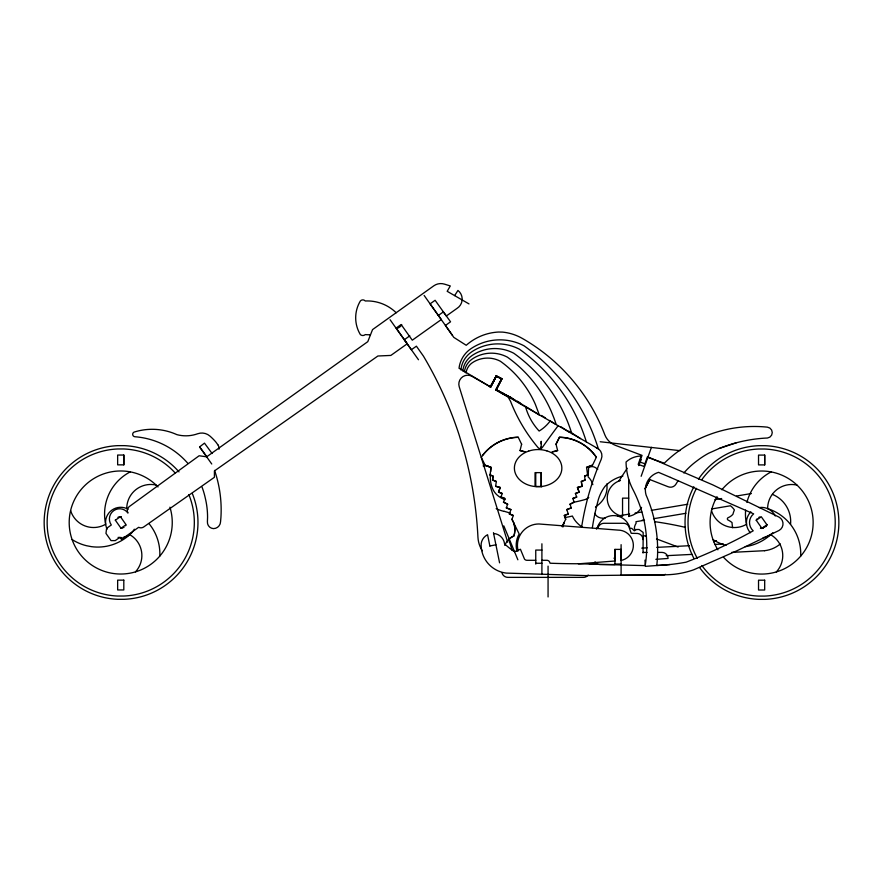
<?xml version="1.0" encoding="UTF-8"?>
<svg xmlns="http://www.w3.org/2000/svg" width="883" height="883" viewBox="0 0 883 883"><rect width="100%" height="100%" fill="white"/><g stroke="black" fill="none" stroke-linecap="round" stroke-linejoin="round"><path stroke-width="1.32" d="M123.808 464.855L123.808 455.043L117.649 455.043L117.649 464.855L123.808 464.855L123.808 455.043M541.202 486.378L541.202 472.637L535.043 472.626L535.043 486.533A28.929 28.929 0 0 1 528.332 485.043C522.306 482.935 516.698 478.387 514.932 472.052A14.713 14.713 0 0 1 515.01 463.895C516.919 457.582 522.604 453.1 528.685 451.081M518.155 550.97A21.468 21.468 0 0 1 538.895 523.972L618.012 530.098A15.331 15.331 0 0 1 621.091 560.451L621.102 549.392L614.932 549.392L614.932 561.003L578.431 563.829M764.689 464.899L764.689 455.087L758.53 455.087L758.53 464.899L764.689 464.899L764.689 455.087M643.034 553.023L643.177 532.46L639.115 529.491L636.566 529.491L634.281 530.826L631.786 528.354L629.965 528.354A16.887 16.887 0 0 0 597.206 528.354L596.996 528.476A6.137 6.137 0 0 0 596.334 528.928M490.672 471.643L490.882 468.023A7.605 6.578 -1.3 0 0 483.111 465.893M460.915 369.955L460.959 369.447A24.779 24.779 0 0 1 471.754 351.809A46.678 46.678 0 0 1 519.524 349.271A178.664 178.664 0 0 1 579.292 422.88A145.684 145.684 0 0 1 582.946 431.842A178.123 178.123 0 0 1 586.4 441.986M462.791 371.026L462.813 370.772A21.545 21.545 0 0 1 472.206 355.43A40.585 40.585 0 0 1 513.74 353.222A155.353 155.353 0 0 1 565.705 417.229A126.677 126.677 0 0 1 568.873 425.021A155.353 155.353 0 0 1 571.191 431.644L571.809 433.608M464.392 371.942L464.392 371.898A18.168 18.168 0 0 1 472.317 358.962A34.216 34.216 0 0 1 507.317 357.107A130.938 130.938 0 0 1 551.124 411.059L553.796 417.626A130.938 130.938 0 0 1 555.749 423.211L556.202 424.646M491.08 467.25L490.032 475.087L493.089 476.213L492.548 480.153L496.301 481.555M466.036 373.056L466.169 372.162A14.514 14.514 0 0 1 472.361 362.714A27.351 27.351 0 0 1 500.341 361.235A104.669 104.669 0 0 1 535.363 404.359L539.336 414.966M521.632 444.094L520.021 450.661L525.462 452.041M641.146 476.29L651.422 447.328M498.509 492.206L500.231 487.571L495.639 486.401L496.301 481.356L492.548 479.955L493.089 476.025L490.032 474.888M513.354 515.352L511.941 519.347L519.182 533.983A22.638 22.638 0 0 0 517.019 551.323M638.773 465.617L641.168 459.635M556.025 444.292L559.447 437.35A46.148 46.148 0 0 1 596.378 457.372M562.096 526.665L565.716 519.16L564.303 515.352L568.332 513.862M489.425 386.312L490.584 386.897L496.235 376.003L501.699 378.84L496.125 389.955A500.529 500.529 0 0 1 519.094 403.211L598.376 448.851A198.443 198.443 0 0 0 594.513 437.549A161.843 161.843 0 0 0 590.473 427.593A198.443 198.443 0 0 0 524.083 345.827A51.854 51.854 0 0 0 471.025 348.642A27.528 27.528 0 0 0 459.028 368.244L490.694 387.041L496.478 375.992L501.699 378.84L496.136 389.867A626.168 626.168 0 0 1 515.76 400.694M500.705 392.118L496.125 389.756L501.699 378.84L496.191 376.081L490.308 386.82L496.213 376.037L501.699 378.84L496.136 389.822L508.685 396.5M649.778 479.535L644.954 488.972L649.899 479.292M489.999 386.644L490.639 386.964L496.202 376.059L501.699 378.84L496.069 389.701L505.131 394.436M507.681 542.173L459.226 386.765A8.885 8.885 0 0 1 471.82 376.224L490.694 387.041L496.191 376.081L501.699 378.84L495.871 390.01L508.144 397.063L510.573 401.39A163.984 163.984 0 0 0 538.045 447.582A2.715 2.715 0 0 0 542.405 447.361A786.952 786.952 0 0 1 553.608 431.809L558.122 425.749M496.014 389.712L501.699 378.84M454.624 295.606L457.957 290.441A10.96 10.96 0 0 1 456.997 308.399L446.323 315.993L435.109 300.286L430.098 303.862L441.301 319.558L412.284 340.198L401.136 324.525L396.125 328.09L407.262 343.763L390.849 355.43L377.891 356.004L214.414 470.937L214.414 477.284L143.741 526.941A4.912 4.912 0 0 1 138.675 527.294L121.457 539.414L119.967 537.294L115.232 540.617L111.037 540.617L105.96 533.398L106.611 528.332L111.313 524.977A10.243 10.243 0 0 1 113.686 510.672A10.243 10.243 0 0 1 127.98 513.056A5.011 5.011 0 0 1 129.382 506.511L199.139 455.76L206.655 456.831L367.781 341.666L372.549 329.602L433.774 285.838A12.163 12.163 0 0 1 444.491 284.138L450.286 285.949L447.184 291.313L468.994 303.907M627.239 468.233L618.84 481.036M597.206 528.354L599.082 525.804A6.137 6.137 0 0 1 604.027 523.288L623.486 523.288A6.137 6.137 0 0 1 628.773 526.323L631.202 533.299L637.625 533.464A6.126 6.126 0 0 1 643.034 539.557M550.175 421.014L548.486 423.1A37.914 37.914 0 0 1 539.138 431.036A58.708 58.708 0 0 1 526.18 408.95L525.551 406.897M211.754 464.005L199.602 446.897L204.481 443.134L212.097 453.498M409.789 335.838L404.304 339.745L411.379 349.734L416.401 346.18L423.476 356.18A392.471 392.471 0 0 1 459.16 435.043L464.16 451.654A392.471 392.471 0 0 1 477.935 537.118A27.991 27.991 0 0 0 482.284 550.782M438.288 315.496L443.365 311.876L450.551 321.798L445.429 325.463L453.807 337.383L466.235 345.286A52.77 52.77 0 0 1 498.52 332.03L502.703 332.118A49.349 49.349 0 0 1 522.228 338.377L524.138 339.469A188.719 188.719 0 0 1 604.789 434.745A18.4 18.4 0 0 0 615.473 445.374L642.04 455.374L639.711 461.941L645.506 464.005M766.93 524.767L761.897 528.31L756.256 520.286L761.289 516.743L766.93 524.767A5.861 5.861 0 0 1 766.466 525.827M396.909 328.564L398.774 327.615A6.887 6.887 0 0 0 401.699 324.646M574.182 502.041L569.976 504.127L571.345 507.979L566.72 509.701M569.976 504.325L574.182 502.239L572.813 498.376L576.709 496.93M736.223 442.813L719.413 448.409L708.63 453.244A86.523 86.523 0 0 0 698.95 459.359L695.098 462.273A76.181 76.181 0 0 0 683.872 472.99M592.482 465.054L586.566 467.25L587.614 475.087L584.568 476.213M586.566 467.449L592.482 465.253L596.378 457.173A46.148 46.148 0 0 0 559.447 437.162L556.025 444.094L557.637 450.661L552.184 452.041M587.614 474.888L584.568 476.025L585.109 480.153L581.345 481.555L582.018 486.412L577.427 487.571L579.149 492.206M585.109 479.955L581.345 481.356L582.018 486.213L577.427 487.372L579.149 492.008M577.901 492.471L575.407 493.398L576.709 497.129L572.813 498.575M575.407 493.597L579.149 492.195M571.345 507.791L566.72 509.502L568.332 514.061L564.303 515.551L565.716 519.347M552.184 451.842L557.637 450.462M489.866 546.003L495.915 544.8M617.504 516.058L629.678 514.016M635.087 513.1L641.853 511.963M651.312 510.374L687.835 504.215M714.888 499.668L721.654 498.531M736.532 496.025L751.411 493.52M644.082 520.319L635.992 521.687L636.102 523.31A10.64 10.64 0 0 0 634.347 528.177L634.954 529.513M653.53 518.729L685.936 513.277M711.577 508.961L730.473 505.771A19.547 19.547 0 0 1 734.402 509.944A29.338 29.338 0 0 0 732.945 514.248A12.241 12.241 0 0 1 728.188 517.637A1.325 1.325 0 0 0 728.1 520.065A18.72 18.72 0 0 1 732.04 522.593A29.338 29.338 0 0 0 732.691 527.758M655.848 559.336L668.067 558.442A6.015 6.015 0 0 0 662.051 552.405L657.978 552.405M669.976 564.535L645.429 566.334L644.976 560.131M641.742 548.122L647.195 547.846M656.72 547.372L689.391 545.716M715.252 544.403L723.42 543.983M666.179 555.694L692.14 554.381M731.753 552.372L764.535 550.705M535.749 486.478L541.908 486.478M541.908 486.665L535.749 486.665L535.749 472.626M628.707 498.144L622.548 498.144L622.548 516.29A18.411 18.411 0 0 1 620.44 480.484M541.93 550.065L535.749 550.065L535.771 564.116M643.034 552.405L647.107 552.405M535.749 560.297L526.996 560.297A3.234 3.234 0 0 1 524.524 559.138L520.429 549.259L514.524 551.709A71.368 71.368 0 0 1 504.579 543.884A11.799 11.799 0 0 0 493.597 533.487M541.908 560.297L546.864 560.297A3.068 3.068 0 0 1 549.734 562.283L550.087 563.222A754.733 754.733 0 0 0 578.122 563.74L645.186 565.639A122.704 122.704 0 0 0 632.923 489.513A61.059 61.059 0 0 1 626.058 461.997A22.472 22.472 0 0 1 641.135 456.047L638.188 464.37L643.994 466.434L647.371 456.897L649.711 457.692L712.78 484.877L778.927 517.063A7.572 7.572 0 0 1 778.927 530.517L737.173 550.65L693.751 569.778A88.079 88.079 0 0 1 663.475 574.778L585.815 575.595L506.169 573.089A28.477 28.477 0 0 1 481.147 543.884A11.799 11.799 0 0 1 487.571 534.712L489.877 546.036M535.749 563.255L541.908 563.255M614.943 564.027L621.102 564.027M589.38 564.038L597.427 564.336M600.186 441.743L679.921 450.65M520.021 450.462L525.462 451.842M495.639 486.213L500.231 487.372L498.509 492.008L502.25 493.398L500.937 497.129L504.833 498.575M546.842 450.849C553.299 452.802 559.425 457.46 561.312 464.171A14.713 14.713 0 0 1 561.235 472.339C559.325 478.652 553.641 483.122 547.559 485.153A28.885 28.885 0 0 1 542.019 486.434L541.202 486.533L541.202 472.626M647.835 457.438L664.292 463.189A128.664 128.664 0 0 1 767.393 427.151A5.475 5.475 0 0 1 767.393 438.034L765.351 438.111A146.942 146.942 0 0 0 719.413 448.409M485.175 465.253L491.08 467.449L485.175 465.253L481.268 457.372A46.148 46.148 0 0 1 518.2 437.35M498.509 492.195L502.25 493.597M500.937 496.93L504.833 498.376L503.476 502.239L507.67 504.325M506.312 507.791L510.937 509.502L509.314 514.061L513.354 515.551M510.937 509.701L506.312 507.979L507.67 504.127L503.476 502.041M509.314 513.862L512.339 514.988M678.133 547.052L658.972 539.833A138.51 119.956 -1.3 0 0 656.477 539.038M649.722 479.513L668.243 486.787A6.302 6.302 0 0 0 675.992 484.094A76.181 76.181 0 0 1 678.045 480.771M596.224 447.615L596.478 447.725A8.753 8.753 0 0 1 601.224 459.326A277.935 277.935 0 0 0 581.643 526.952M501.842 392.703L504.127 393.906M509.822 396.909L512.096 398.123M506.136 394.966L511.136 397.648M509.723 397.074L511.798 398.211M512.835 398.785L514.91 399.944M516.974 401.092L520.076 402.847M541.5 415.485L545.528 417.979M568.851 431.136L580.506 438.597M561.091 426.875L569.844 432.482M539.138 414.855L534.988 412.229A626.168 626.168 0 0 0 523.288 405.098M549.546 420.485L554.822 423.851M217.836 444.745L215.838 442.008A60.154 60.154 0 0 0 209.933 436.07A12.263 12.263 0 0 0 197.682 433.752A34.79 34.79 0 0 1 176.92 434.657A59.845 59.845 0 0 0 134.602 431.942A2.428 2.428 0 0 0 133.167 432.858L132.892 433.31A2.428 2.428 0 0 0 134.911 436.743A78.101 78.101 0 0 1 187.924 463.432M199.602 446.897L206.677 456.522M424.138 295.452L452.526 335.474M390.087 319.734L418.476 359.745M521.632 444.292L518.2 437.162A46.148 46.148 0 0 0 482.736 455.164M511.941 519.16L513.84 522.99A22.318 22.318 0 0 1 513.972 535.815A17.77 17.77 0 0 0 508.763 539.325L512.217 550.495M503.807 525.86L517.868 559.789M493.454 532.725L499.579 562.835M628.707 479.745L628.707 516.544M621.102 544.656L621.102 575.308L661.93 575.352A6.126 6.126 0 0 0 665.363 574.303M614.943 549.392L614.943 564.546L600.098 564.546A6.126 6.126 0 0 1 595.01 561.842M548.067 566.113L548.067 596.963M541.908 543.785L541.908 574.513M541.202 443.851L541.202 441.412L541.202 449.337L541.202 446.588M528.685 451.092A29.547 29.547 0 0 1 546.831 450.871M516.842 401.324A626.168 626.168 0 0 1 522.217 404.469M721.852 489.767A51.523 51.523 0 0 1 796.256 484.403A51.523 51.523 0 0 1 798.044 558.983A51.523 51.523 0 0 1 723.475 557.195M717.901 549.822A51.523 51.523 0 0 1 717.04 496.699M699.546 567.471A76.909 76.909 0 0 0 758.751 599.369L765.164 599.369A76.909 76.909 0 0 0 838.861 522.526A76.909 76.909 0 0 0 765.164 445.683L758.729 445.683A76.909 76.909 0 0 0 698.508 479.05M693.85 558.266A76.909 76.909 0 0 1 693.85 486.787M745.616 510.109A47.472 47.472 0 0 0 746.554 524.281A24.018 24.018 0 0 1 711.488 510.628M746.897 502.449A47.472 47.472 0 0 1 771.135 471.919M800.693 556.113A47.472 47.472 0 0 0 767.636 508.641A24.04 24.04 0 0 1 796.996 485.098M745.23 546.665A47.472 47.472 0 0 0 747.78 546.235C756.256 544.524 764.214 540.506 770.638 534.712A24.018 24.018 0 0 1 776.345 571.908M725.969 545.407A47.472 47.472 0 0 1 713 539.612M766.135 526.268A5.861 5.861 0 0 1 765.749 526.687M763.354 528.144A5.861 5.861 0 0 1 760.429 528.288M756.212 520.264A5.861 5.861 0 0 1 757.084 518.818M758.817 517.394A5.861 5.861 0 0 1 759.866 516.952M701.908 565.562A73.598 73.598 0 0 0 758.552 596.08L764.689 596.08A73.598 73.598 0 0 0 835.219 522.548A73.598 73.598 0 0 0 764.689 449.017L758.53 449.017A73.598 73.598 0 0 0 701.908 479.535M697.283 558.277A73.598 73.598 0 0 1 696.455 488.343M134.271 529.193A15.154 15.154 0 0 1 133.929 529.844M133.554 530.473A15.154 15.154 0 0 1 123.178 537.394M121.722 537.559A15.154 15.154 0 0 1 118.09 537.372M107.119 529.16A15.154 15.154 0 0 1 128.101 509.215M125.883 525.286A5.861 5.861 0 0 1 125.585 525.771M124.006 527.361A5.861 5.861 0 0 1 123.521 527.648M122.472 528.089A5.861 5.861 0 0 1 120.728 528.354M115.331 520.219A5.861 5.861 0 0 1 115.574 519.712M117.936 517.35A5.861 5.861 0 0 1 118.984 516.908M119.547 516.765A5.861 5.861 0 0 1 121.324 516.665M772.813 532.725A15.154 15.154 0 0 1 772.305 533.255M771.786 533.751A15.154 15.154 0 0 1 765.373 537.206M764.645 537.383A15.154 15.154 0 0 1 763.144 537.615M750.373 532.725A15.154 15.154 0 0 1 750.87 511.82M759.281 507.559A15.154 15.154 0 0 1 775.252 515.97M772.448 494.392A29.338 29.338 0 0 1 790.561 524.303M780.296 543.939A29.338 29.338 0 0 1 764.535 550.705M614.943 558.244A20.817 20.817 0 0 1 613.928 558.188M596.842 528.63A20.817 20.817 0 0 1 599.347 524.557M766.974 524.502A6.347 6.347 0 0 1 764.965 526.765M764.446 527.085A6.347 6.347 0 0 1 760.76 527.857M370.176 334.767A61.854 61.854 0 0 1 365.253 334.591A3.664 3.664 0 0 1 360.363 334.591A32.539 32.539 0 0 1 360.363 300.982A3.267 3.267 0 0 1 365.253 300.982A41.413 41.413 0 0 1 396.191 312.759M490.473 473.818A39.503 34.205 -1.3 0 0 492.383 488.122A21.358 18.499 -1.3 0 0 505.231 499.657M573.078 502.383A130.209 112.77 -1.3 0 0 585.208 499.524A13.985 12.108 -1.3 0 0 588.773 497.471M592.846 484.646A19.967 17.296 -1.3 0 0 588.089 476.853L588.619 467.659A5.486 4.757 -1.3 0 1 595.175 467.471A27.969 24.216 -1.3 0 1 597.78 469.259M606.787 483.983A27.969 24.216 -1.3 0 1 595.815 506.676A8.477 7.34 -1.3 0 0 595.495 507.107M594.778 513.343A8.477 7.34 -1.3 0 0 602.758 518.178A313.752 271.71 -1.3 0 1 605.087 518.178M642.206 520.142A313.752 271.71 -1.3 0 1 644.513 520.385M654.844 521.687A313.752 271.71 -1.3 0 1 685.462 527.383M643.795 535.694A138.51 119.956 -1.3 0 1 646.356 536.279M582.581 527.328A30.497 26.402 -1.3 0 1 572.372 516.025A70.243 60.839 -1.3 0 1 565.153 517.493M510.065 512.968A146.137 126.556 -1.3 0 1 504.171 511.279M504.127 511.4A37.781 32.715 -1.3 0 1 496.169 508.641M713.63 541.709A16.799 14.547 -1.3 0 1 716.422 540.683M202.052 487.118A78.101 78.101 0 0 1 205.275 498.034A82.163 82.163 0 0 1 207.571 517.151L207.406 521.743A6.424 6.424 0 0 0 213.454 528.619A7.097 7.097 0 0 0 220.551 521.743L220.916 517.57A121.744 121.744 0 0 0 214.58 470.418M217.836 444.745A6.126 6.126 0 0 1 218.973 449.226M513.84 523.189A22.318 22.318 0 0 1 513.972 536.014A17.759 17.759 0 0 0 509.436 538.906M504.745 545.396A17.759 17.759 0 0 1 508.774 539.513M563.078 526.356A22.318 22.318 0 0 1 563.818 523.189M562.968 526.963A22.318 22.318 0 0 1 563.818 522.99M641.577 507.339A18.411 18.411 0 0 1 628.696 516.301M592.383 527.581A242.726 242.726 0 0 1 598.553 498.873A43.057 43.057 0 0 1 605.021 486.323A36.622 36.622 0 0 1 622.879 476.058M501.952 572.846A6.159 6.159 0 0 0 507.891 577.372L583.387 577.372A6.258 6.258 0 0 0 588.233 575.065M169.922 507.184A51.523 51.523 0 0 1 117.196 573.906A51.523 51.523 0 0 1 74.084 500.595A51.523 51.523 0 0 1 158.024 486.952M130.254 471.875A47.472 47.472 0 0 0 105.673 524.237A24.018 24.018 0 0 1 70.607 510.584M148.995 523.619A47.472 47.472 0 0 1 159.812 556.069M126.755 508.597A24.04 24.04 0 0 1 156.114 485.054M72.119 539.557A47.472 47.472 0 0 0 86.335 545.683L91.424 546.654A47.472 47.472 0 0 0 106.898 546.191C115.375 544.469 123.333 540.462 129.757 534.668A24.018 24.018 0 0 1 135.463 571.864M192.24 493.332A76.909 76.909 0 0 1 124.271 599.314L117.836 599.325A76.909 76.909 0 0 1 44.161 522.482A76.909 76.909 0 0 1 117.869 445.639L124.271 445.639A76.909 76.909 0 0 1 178.995 471.897M188.841 494.601A73.598 73.598 0 0 1 123.808 596.025L117.649 596.036A73.598 73.598 0 0 1 47.141 522.504A73.598 73.598 0 0 1 117.671 448.972L123.808 448.961A73.598 73.598 0 0 1 175.022 472.813M120.408 516.665L115.364 520.208L121.004 528.233L126.048 524.701L120.408 516.665M123.808 580.142L117.649 580.142L117.649 589.954L123.808 589.954L123.808 580.142M764.689 580.197L758.53 580.197L758.53 590.01L764.689 590.01L764.689 580.197M670.484 477.416L658.552 472.35A18.267 18.267 0 0 0 646.08 495.021A136.655 136.655 0 0 1 656.764 565.506A204.061 204.061 0 0 0 686.135 562.162A536.124 536.124 0 0 0 753.21 530.826A11.148 11.148 0 0 1 753.652 513.851L670.484 477.416"/></g></svg>
